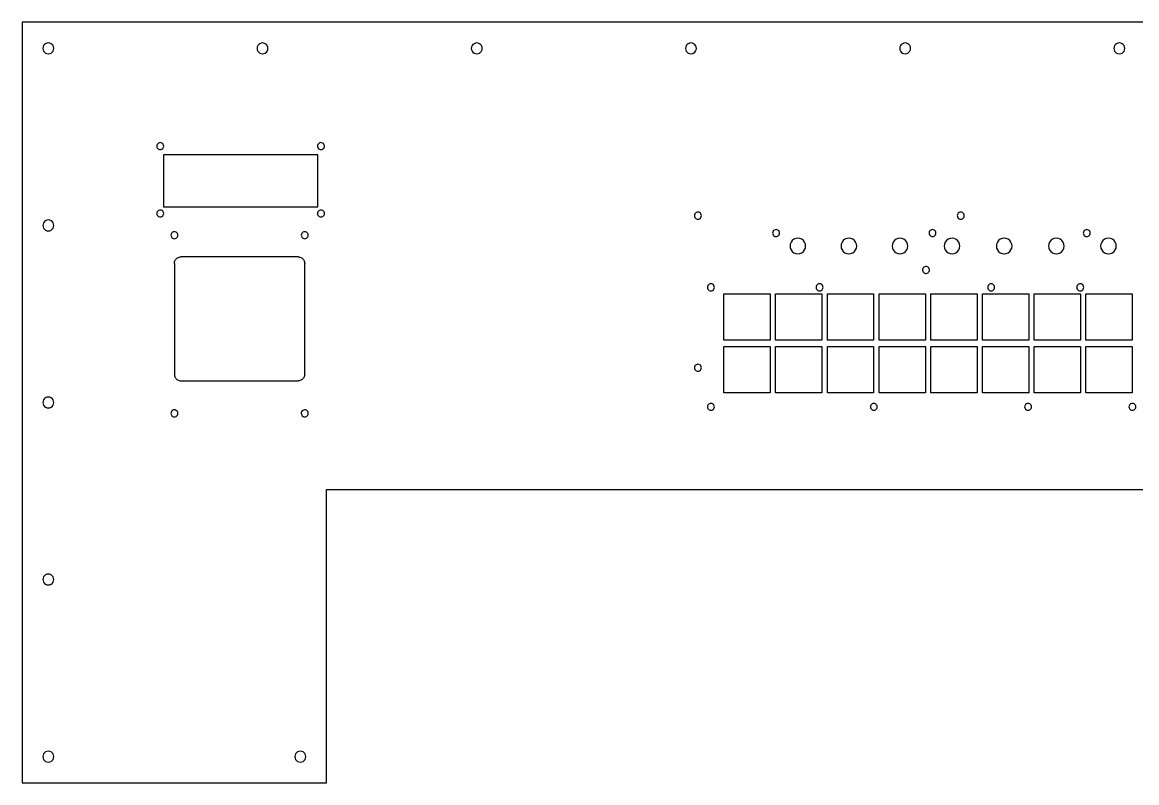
# Model space of a CAD drawing. Extents: x -505 to 505, y -217 to 133.
# Drawn here: x -505 to 8, y -217 to 133 of the extents above; entities that cross this region are included whole.
import ezdxf

# ---------------------------------------------------------------- set-up
doc = ezdxf.new("R2010")
doc.units = 0
doc.layers.get('0').update_dxf_attribs({"linetype": 'CONTINUOUS'})

msp = doc.modelspace()

# ---------------------------------------------------------------- linework, layer by layer
for p, q in [((504.81, 133.33), (-505.19, 133.33)), ((-505.19, 133.33), (-505.19, -216.67)), ((-494.44, 123.49), (-494.96, 123.1)), ((-493.84, 123.74), (-494.44, 123.49)), ((-493.19, 123.83), (-493.84, 123.74)), ((-492.54, 123.74), (-493.19, 123.83)), ((-491.94, 123.49), (-492.54, 123.74)), ((-491.42, 123.1), (-491.94, 123.49)), ((-395.84, 123.49), (-396.36, 123.1)), ((-395.24, 123.74), (-395.84, 123.49)), ((-394.59, 123.83), (-395.24, 123.74)), ((-393.94, 123.74), (-394.59, 123.83)), ((-393.34, 123.49), (-393.94, 123.74)), ((-392.82, 123.1), (-393.34, 123.49)), ((-297.24, 123.49), (-297.76, 123.1)), ((-296.64, 123.74), (-297.24, 123.49)), ((-295.99, 123.83), (-296.64, 123.74)), ((-295.34, 123.74), (-295.99, 123.83)), ((-294.74, 123.49), (-295.34, 123.74)), ((-294.22, 123.1), (-294.74, 123.49)), ((-198.64, 123.49), (-199.16, 123.1)), ((-198.04, 123.74), (-198.64, 123.49)), ((-197.39, 123.83), (-198.04, 123.74)), ((-196.74, 123.74), (-197.39, 123.83)), ((-196.14, 123.49), (-196.74, 123.74)), ((-195.62, 123.1), (-196.14, 123.49)), ((-100.04, 123.49), (-100.56, 123.1)), ((-99.44, 123.74), (-100.04, 123.49)), ((-98.79, 123.83), (-99.44, 123.74)), ((-98.14, 123.74), (-98.79, 123.83)), ((-97.54, 123.49), (-98.14, 123.74)), ((-97.02, 123.1), (-97.54, 123.49)), ((-1.44, 123.49), (-1.96, 123.1)), ((-0.84, 123.74), (-1.44, 123.49)), ((-0.19, 123.83), (-0.84, 123.74)), ((0.46, 123.74), (-0.19, 123.83)), ((1.06, 123.49), (0.46, 123.74)), ((1.58, 123.1), (1.06, 123.49)), ((-495.6, 121.98), (-495.69, 121.33)), ((-495.69, 121.33), (-495.6, 120.68)), ((-495.35, 122.58), (-495.6, 121.98)), ((-495.6, 120.68), (-495.35, 120.08)), ((-494.96, 123.1), (-495.35, 122.58)), ((-495.35, 120.08), (-494.96, 119.56)), ((-494.96, 119.56), (-494.44, 119.16)), ((-494.44, 119.16), (-493.84, 118.91)), ((-493.84, 118.91), (-493.19, 118.83)), ((-493.19, 118.83), (-492.54, 118.91)), ((-492.54, 118.91), (-491.94, 119.16)), ((-491.94, 119.16), (-491.42, 119.56)), ((-491.02, 122.58), (-491.42, 123.1)), ((-491.42, 119.56), (-491.02, 120.08)), ((-490.77, 121.98), (-491.02, 122.58)), ((-491.02, 120.08), (-490.77, 120.68)), ((-490.69, 121.33), (-490.77, 121.98)), ((-490.77, 120.68), (-490.69, 121.33)), ((-397, 121.98), (-397.09, 121.33)), ((-397.09, 121.33), (-397, 120.68)), ((-396.75, 122.58), (-397, 121.98)), ((-397, 120.68), (-396.75, 120.08)), ((-396.36, 123.1), (-396.75, 122.58)), ((-396.75, 120.08), (-396.36, 119.56)), ((-396.36, 119.56), (-395.84, 119.16)), ((-395.84, 119.16), (-395.24, 118.91)), ((-395.24, 118.91), (-394.59, 118.83)), ((-394.59, 118.83), (-393.94, 118.91)), ((-393.94, 118.91), (-393.34, 119.16)), ((-393.34, 119.16), (-392.82, 119.56)), ((-392.42, 122.58), (-392.82, 123.1)), ((-392.82, 119.56), (-392.42, 120.08)), ((-392.17, 121.98), (-392.42, 122.58)), ((-392.42, 120.08), (-392.17, 120.68)), ((-392.09, 121.33), (-392.17, 121.98)), ((-392.17, 120.68), (-392.09, 121.33)), ((-298.4, 121.98), (-298.49, 121.33)), ((-298.49, 121.33), (-298.4, 120.68)), ((-298.15, 122.58), (-298.4, 121.98)), ((-298.4, 120.68), (-298.15, 120.08)), ((-297.76, 123.1), (-298.15, 122.58)), ((-298.15, 120.08), (-297.76, 119.56)), ((-297.76, 119.56), (-297.24, 119.16)), ((-297.24, 119.16), (-296.64, 118.91)), ((-296.64, 118.91), (-295.99, 118.83)), ((-295.99, 118.83), (-295.34, 118.91)), ((-295.34, 118.91), (-294.74, 119.16)), ((-294.74, 119.16), (-294.22, 119.56)), ((-293.82, 122.58), (-294.22, 123.1)), ((-294.22, 119.56), (-293.82, 120.08)), ((-293.57, 121.98), (-293.82, 122.58)), ((-293.82, 120.08), (-293.57, 120.68)), ((-293.49, 121.33), (-293.57, 121.98)), ((-293.57, 120.68), (-293.49, 121.33)), ((-199.8, 121.98), (-199.89, 121.33)), ((-199.89, 121.33), (-199.8, 120.68)), ((-199.55, 122.58), (-199.8, 121.98)), ((-199.8, 120.68), (-199.55, 120.08)), ((-199.16, 123.1), (-199.55, 122.58)), ((-199.55, 120.08), (-199.16, 119.56)), ((-199.16, 119.56), (-198.64, 119.16)), ((-198.64, 119.16), (-198.04, 118.91)), ((-198.04, 118.91), (-197.39, 118.83)), ((-197.39, 118.83), (-196.74, 118.91)), ((-196.74, 118.91), (-196.14, 119.16)), ((-196.14, 119.16), (-195.62, 119.56)), ((-195.22, 122.58), (-195.62, 123.1)), ((-195.62, 119.56), (-195.22, 120.08)), ((-194.97, 121.98), (-195.22, 122.58)), ((-195.22, 120.08), (-194.97, 120.68)), ((-194.89, 121.33), (-194.97, 121.98)), ((-194.97, 120.68), (-194.89, 121.33)), ((-101.2, 121.98), (-101.29, 121.33)), ((-101.29, 121.33), (-101.2, 120.68)), ((-100.95, 122.58), (-101.2, 121.98)), ((-101.2, 120.68), (-100.95, 120.08)), ((-100.56, 123.1), (-100.95, 122.58)), ((-100.95, 120.08), (-100.56, 119.56)), ((-100.56, 119.56), (-100.04, 119.16)), ((-100.04, 119.16), (-99.44, 118.91)), ((-99.44, 118.91), (-98.79, 118.83)), ((-98.79, 118.83), (-98.14, 118.91)), ((-98.14, 118.91), (-97.54, 119.16)), ((-97.54, 119.16), (-97.02, 119.56)), ((-96.62, 122.58), (-97.02, 123.1)), ((-97.02, 119.56), (-96.62, 120.08)), ((-96.37, 121.98), (-96.62, 122.58)), ((-96.62, 120.08), (-96.37, 120.68)), ((-96.29, 121.33), (-96.37, 121.98)), ((-96.37, 120.68), (-96.29, 121.33)), ((-2.6, 121.98), (-2.69, 121.33)), ((-2.69, 121.33), (-2.6, 120.68)), ((-2.35, 122.58), (-2.6, 121.98)), ((-2.6, 120.68), (-2.35, 120.08)), ((-1.96, 123.1), (-2.35, 122.58)), ((-2.35, 120.08), (-1.96, 119.56)), ((-1.96, 119.56), (-1.44, 119.16)), ((-1.44, 119.16), (-0.84, 118.91)), ((-0.84, 118.91), (-0.19, 118.83)), ((-0.19, 118.83), (0.46, 118.91)), ((0.46, 118.91), (1.06, 119.16)), ((1.06, 119.16), (1.58, 119.56)), ((1.98, 122.58), (1.58, 123.1)), ((1.58, 119.56), (1.98, 120.08)), ((2.23, 121.98), (1.98, 122.58)), ((1.98, 120.08), (2.23, 120.68)), ((2.31, 121.33), (2.23, 121.98)), ((2.23, 120.68), (2.31, 121.33)), ((-443.08, 77.13), (-443.23, 76.74)), ((-442.82, 77.46), (-443.08, 77.13)), ((-442.49, 77.72), (-442.82, 77.46)), ((-442.1, 77.88), (-442.49, 77.72)), ((-441.69, 77.93), (-442.1, 77.88)), ((-441.28, 77.88), (-441.69, 77.93)), ((-440.89, 77.72), (-441.28, 77.88)), ((-440.56, 77.46), (-440.89, 77.72)), ((-440.3, 77.13), (-440.56, 77.46)), ((-440.14, 76.74), (-440.3, 77.13)), ((-369.1, 77.08), (-369.25, 76.69)), ((-368.86, 77.42), (-369.1, 77.08)), ((-368.54, 77.68), (-368.86, 77.42)), ((-368.16, 77.86), (-368.54, 77.68)), ((-367.75, 77.93), (-368.16, 77.86)), ((-367.33, 77.89), (-367.75, 77.93)), ((-366.94, 77.74), (-367.33, 77.89)), ((-366.6, 77.5), (-366.94, 77.74)), ((-366.33, 77.18), (-366.6, 77.5)), ((-366.16, 76.8), (-366.33, 77.18)), ((-443.23, 76.74), (-443.29, 76.33)), ((-443.29, 76.33), (-443.23, 75.92)), ((-443.23, 75.92), (-443.08, 75.53)), ((-443.08, 75.53), (-442.82, 75.2)), ((-442.82, 75.2), (-442.49, 74.94)), ((-442.49, 74.94), (-442.1, 74.78)), ((-442.1, 74.78), (-441.69, 74.73)), ((-441.69, 74.73), (-441.28, 74.78)), ((-441.28, 74.78), (-440.89, 74.94)), ((-440.89, 74.94), (-440.56, 75.2)), ((-440.56, 75.2), (-440.3, 75.53)), ((-440.3, 75.53), (-440.14, 75.92)), ((-369.19, 72.33), (-440.19, 72.33)), ((-440.19, 72.33), (-440.19, 48.33)), ((-440.09, 76.33), (-440.14, 76.74)), ((-440.14, 75.92), (-440.09, 76.33)), ((-369.25, 76.69), (-369.29, 76.27)), ((-369.29, 76.27), (-369.22, 75.86)), ((-369.22, 75.86), (-369.04, 75.48)), ((-369.19, 48.33), (-369.19, 72.33)), ((-369.04, 75.48), (-368.78, 75.16)), ((-368.78, 75.16), (-368.44, 74.92)), ((-368.44, 74.92), (-368.05, 74.77)), ((-368.05, 74.77), (-367.63, 74.73)), ((-367.63, 74.73), (-367.22, 74.8)), ((-367.22, 74.8), (-366.84, 74.97)), ((-366.84, 74.97), (-366.52, 75.24)), ((-366.52, 75.24), (-366.28, 75.58)), ((-366.28, 75.58), (-366.13, 75.97)), ((-366.09, 76.39), (-366.16, 76.8)), ((-366.13, 75.97), (-366.09, 76.39)), ((-442.82, 46.46), (-443.08, 46.13)), ((-442.49, 46.72), (-442.82, 46.46)), ((-442.1, 46.88), (-442.49, 46.72)), ((-441.69, 46.93), (-442.1, 46.88)), ((-441.28, 46.88), (-441.69, 46.93)), ((-440.89, 46.72), (-441.28, 46.88)), ((-440.56, 46.46), (-440.89, 46.72)), ((-440.3, 46.13), (-440.56, 46.46)), ((-440.19, 48.33), (-369.19, 48.33)), ((-368.82, 46.46), (-369.08, 46.13)), ((-368.49, 46.72), (-368.82, 46.46)), ((-368.1, 46.88), (-368.49, 46.72)), ((-367.69, 46.93), (-368.1, 46.88)), ((-367.28, 46.88), (-367.69, 46.93)), ((-366.89, 46.72), (-367.28, 46.88)), ((-366.56, 46.46), (-366.89, 46.72)), ((-366.3, 46.13), (-366.56, 46.46)), ((-495.35, 41.08), (-495.6, 40.48)), ((-494.96, 41.6), (-495.35, 41.08)), ((-494.44, 41.99), (-494.96, 41.6)), ((-493.84, 42.24), (-494.44, 41.99)), ((-493.19, 42.33), (-493.84, 42.24)), ((-492.54, 42.24), (-493.19, 42.33)), ((-491.94, 41.99), (-492.54, 42.24)), ((-491.42, 41.6), (-491.94, 41.99)), ((-491.02, 41.08), (-491.42, 41.6)), ((-490.77, 40.48), (-491.02, 41.08)), ((-443.23, 45.74), (-443.29, 45.33)), ((-443.29, 45.33), (-443.23, 44.92)), ((-443.08, 46.13), (-443.23, 45.74)), ((-443.23, 44.92), (-443.08, 44.53)), ((-443.08, 44.53), (-442.82, 44.2)), ((-442.82, 44.2), (-442.49, 43.94)), ((-442.49, 43.94), (-442.1, 43.78)), ((-442.1, 43.78), (-441.69, 43.73)), ((-441.69, 43.73), (-441.28, 43.78)), ((-441.28, 43.78), (-440.89, 43.94)), ((-440.89, 43.94), (-440.56, 44.2)), ((-440.56, 44.2), (-440.3, 44.53)), ((-440.14, 45.74), (-440.3, 46.13)), ((-440.3, 44.53), (-440.14, 44.92)), ((-440.09, 45.33), (-440.14, 45.74)), ((-440.14, 44.92), (-440.09, 45.33)), ((-369.23, 45.74), (-369.29, 45.33)), ((-369.29, 45.33), (-369.23, 44.92)), ((-369.08, 46.13), (-369.23, 45.74)), ((-369.23, 44.92), (-369.08, 44.53)), ((-369.08, 44.53), (-368.82, 44.2)), ((-368.82, 44.2), (-368.49, 43.94)), ((-368.49, 43.94), (-368.1, 43.78)), ((-368.1, 43.78), (-367.69, 43.73)), ((-367.69, 43.73), (-367.28, 43.78)), ((-367.28, 43.78), (-366.89, 43.94)), ((-366.89, 43.94), (-366.56, 44.2)), ((-366.56, 44.2), (-366.3, 44.53)), ((-366.14, 45.74), (-366.3, 46.13)), ((-366.3, 44.53), (-366.14, 44.92)), ((-366.09, 45.33), (-366.14, 45.74)), ((-366.14, 44.92), (-366.09, 45.33)), ((-195.73, 44.74), (-195.79, 44.33)), ((-195.79, 44.33), (-195.73, 43.92)), ((-195.58, 45.13), (-195.73, 44.74)), ((-195.73, 43.92), (-195.58, 43.53)), ((-195.32, 45.46), (-195.58, 45.13)), ((-195.58, 43.53), (-195.32, 43.2)), ((-194.99, 45.72), (-195.32, 45.46)), ((-195.32, 43.2), (-194.99, 42.94)), ((-194.6, 45.88), (-194.99, 45.72)), ((-194.99, 42.94), (-194.6, 42.78)), ((-194.19, 45.93), (-194.6, 45.88)), ((-194.6, 42.78), (-194.19, 42.73)), ((-193.78, 45.88), (-194.19, 45.93)), ((-194.19, 42.73), (-193.78, 42.78)), ((-193.39, 45.72), (-193.78, 45.88)), ((-193.78, 42.78), (-193.39, 42.94)), ((-193.06, 45.46), (-193.39, 45.72)), ((-193.39, 42.94), (-193.06, 43.2)), ((-192.8, 45.13), (-193.06, 45.46)), ((-193.06, 43.2), (-192.8, 43.53)), ((-192.64, 44.74), (-192.8, 45.13)), ((-192.8, 43.53), (-192.64, 43.92)), ((-192.59, 44.33), (-192.64, 44.74)), ((-192.64, 43.92), (-192.59, 44.33)), ((-74.73, 44.74), (-74.79, 44.33)), ((-74.79, 44.33), (-74.73, 43.92)), ((-74.58, 45.13), (-74.73, 44.74)), ((-74.73, 43.92), (-74.58, 43.53)), ((-74.32, 45.46), (-74.58, 45.13)), ((-74.58, 43.53), (-74.32, 43.2)), ((-73.99, 45.72), (-74.32, 45.46)), ((-74.32, 43.2), (-73.99, 42.94)), ((-73.6, 45.88), (-73.99, 45.72)), ((-73.99, 42.94), (-73.6, 42.78)), ((-73.19, 45.93), (-73.6, 45.88)), ((-73.6, 42.78), (-73.19, 42.73)), ((-72.78, 45.88), (-73.19, 45.93)), ((-73.19, 42.73), (-72.78, 42.78)), ((-72.39, 45.72), (-72.78, 45.88)), ((-72.78, 42.78), (-72.39, 42.94)), ((-72.06, 45.46), (-72.39, 45.72)), ((-72.39, 42.94), (-72.06, 43.2)), ((-71.8, 45.13), (-72.06, 45.46)), ((-72.06, 43.2), (-71.8, 43.53)), ((-71.64, 44.74), (-71.8, 45.13)), ((-71.8, 43.53), (-71.64, 43.92)), ((-71.59, 44.33), (-71.64, 44.74)), ((-71.64, 43.92), (-71.59, 44.33)), ((-495.6, 40.48), (-495.69, 39.83)), ((-495.69, 39.83), (-495.6, 39.18)), ((-495.6, 39.18), (-495.35, 38.58)), ((-495.35, 38.58), (-494.96, 38.06)), ((-494.96, 38.06), (-494.44, 37.66)), ((-494.44, 37.66), (-493.84, 37.41)), ((-493.84, 37.41), (-493.19, 37.33)), ((-493.19, 37.33), (-492.54, 37.41)), ((-492.54, 37.41), (-491.94, 37.66)), ((-491.94, 37.66), (-491.42, 38.06)), ((-491.42, 38.06), (-491.02, 38.58)), ((-491.02, 38.58), (-490.77, 39.18)), ((-490.69, 39.83), (-490.77, 40.48)), ((-490.77, 39.18), (-490.69, 39.83)), ((-436.58, 36.13), (-436.73, 35.74)), ((-436.32, 36.46), (-436.58, 36.13)), ((-435.99, 36.72), (-436.32, 36.46)), ((-435.6, 36.88), (-435.99, 36.72)), ((-435.19, 36.93), (-435.6, 36.88)), ((-434.78, 36.88), (-435.19, 36.93)), ((-434.39, 36.72), (-434.78, 36.88)), ((-434.06, 36.46), (-434.39, 36.72)), ((-433.8, 36.13), (-434.06, 36.46)), ((-433.64, 35.74), (-433.8, 36.13)), ((-376.58, 36.13), (-376.73, 35.74)), ((-376.32, 36.46), (-376.58, 36.13)), ((-375.99, 36.72), (-376.32, 36.46)), ((-375.6, 36.88), (-375.99, 36.72)), ((-375.19, 36.93), (-375.6, 36.88)), ((-374.78, 36.88), (-375.19, 36.93)), ((-374.39, 36.72), (-374.78, 36.88)), ((-374.06, 36.46), (-374.39, 36.72)), ((-373.8, 36.13), (-374.06, 36.46)), ((-373.64, 35.74), (-373.8, 36.13)), ((-159.73, 36.74), (-159.79, 36.33)), ((-159.79, 36.33), (-159.73, 35.92)), ((-159.58, 37.13), (-159.73, 36.74)), ((-159.73, 35.92), (-159.58, 35.53)), ((-159.32, 37.46), (-159.58, 37.13)), ((-158.99, 37.72), (-159.32, 37.46)), ((-158.6, 37.88), (-158.99, 37.72)), ((-158.19, 37.93), (-158.6, 37.88)), ((-157.78, 37.88), (-158.19, 37.93)), ((-157.39, 37.72), (-157.78, 37.88)), ((-157.06, 37.46), (-157.39, 37.72)), ((-156.8, 37.13), (-157.06, 37.46)), ((-156.64, 36.74), (-156.8, 37.13)), ((-156.8, 35.53), (-156.64, 35.92)), ((-156.59, 36.33), (-156.64, 36.74)), ((-156.64, 35.92), (-156.59, 36.33)), ((-87.73, 36.74), (-87.79, 36.33)), ((-87.79, 36.33), (-87.73, 35.92)), ((-87.58, 37.13), (-87.73, 36.74)), ((-87.73, 35.92), (-87.58, 35.53)), ((-87.32, 37.46), (-87.58, 37.13)), ((-86.99, 37.72), (-87.32, 37.46)), ((-86.6, 37.88), (-86.99, 37.72)), ((-86.19, 37.93), (-86.6, 37.88)), ((-85.78, 37.88), (-86.19, 37.93)), ((-85.39, 37.72), (-85.78, 37.88)), ((-85.06, 37.46), (-85.39, 37.72)), ((-84.8, 37.13), (-85.06, 37.46)), ((-84.64, 36.74), (-84.8, 37.13)), ((-84.8, 35.53), (-84.64, 35.92)), ((-84.59, 36.33), (-84.64, 36.74)), ((-84.64, 35.92), (-84.59, 36.33)), ((-16.73, 36.74), (-16.79, 36.33)), ((-16.79, 36.33), (-16.73, 35.92)), ((-16.58, 37.13), (-16.73, 36.74)), ((-16.73, 35.92), (-16.58, 35.53)), ((-16.32, 37.46), (-16.58, 37.13)), ((-15.99, 37.72), (-16.32, 37.46)), ((-15.6, 37.88), (-15.99, 37.72)), ((-15.19, 37.93), (-15.6, 37.88)), ((-14.78, 37.88), (-15.19, 37.93)), ((-14.39, 37.72), (-14.78, 37.88)), ((-14.06, 37.46), (-14.39, 37.72)), ((-13.8, 37.13), (-14.06, 37.46)), ((-13.64, 36.74), (-13.8, 37.13)), ((-13.8, 35.53), (-13.64, 35.92)), ((-13.59, 36.33), (-13.64, 36.74)), ((-13.64, 35.92), (-13.59, 36.33)), ((-436.73, 35.74), (-436.79, 35.33)), ((-436.79, 35.33), (-436.73, 34.92)), ((-436.73, 34.92), (-436.58, 34.53)), ((-436.58, 34.53), (-436.32, 34.2)), ((-436.32, 34.2), (-435.99, 33.94)), ((-435.99, 33.94), (-435.6, 33.78)), ((-435.6, 33.78), (-435.19, 33.73)), ((-435.19, 33.73), (-434.78, 33.78)), ((-434.78, 33.78), (-434.39, 33.94)), ((-434.39, 33.94), (-434.06, 34.2)), ((-434.06, 34.2), (-433.8, 34.53)), ((-433.8, 34.53), (-433.64, 34.92)), ((-433.59, 35.33), (-433.64, 35.74)), ((-433.64, 34.92), (-433.59, 35.33)), ((-376.73, 35.74), (-376.79, 35.33)), ((-376.79, 35.33), (-376.73, 34.92)), ((-376.73, 34.92), (-376.58, 34.53)), ((-376.58, 34.53), (-376.32, 34.2)), ((-376.32, 34.2), (-375.99, 33.94)), ((-375.99, 33.94), (-375.6, 33.78)), ((-375.6, 33.78), (-375.19, 33.73)), ((-375.19, 33.73), (-374.78, 33.78)), ((-374.78, 33.78), (-374.39, 33.94)), ((-374.39, 33.94), (-374.06, 34.2)), ((-374.06, 34.2), (-373.8, 34.53)), ((-373.8, 34.53), (-373.64, 34.92)), ((-373.59, 35.33), (-373.64, 35.74)), ((-373.64, 34.92), (-373.59, 35.33)), ((-159.58, 35.53), (-159.32, 35.2)), ((-159.32, 35.2), (-158.99, 34.94)), ((-158.99, 34.94), (-158.6, 34.78)), ((-158.6, 34.78), (-158.19, 34.73)), ((-158.19, 34.73), (-157.78, 34.78)), ((-157.78, 34.78), (-157.39, 34.94)), ((-157.39, 34.94), (-157.06, 35.2)), ((-157.06, 35.2), (-156.8, 35.53)), ((-151.67, 31.26), (-151.79, 30.33)), ((-151.31, 32.13), (-151.67, 31.26)), ((-150.74, 32.88), (-151.31, 32.13)), ((-149.99, 33.45), (-150.74, 32.88)), ((-149.12, 33.81), (-149.99, 33.45)), ((-148.19, 33.93), (-149.12, 33.81)), ((-147.26, 33.81), (-148.19, 33.93)), ((-146.39, 33.45), (-147.26, 33.81)), ((-145.64, 32.88), (-146.39, 33.45)), ((-145.07, 32.13), (-145.64, 32.88)), ((-144.71, 31.26), (-145.07, 32.13)), ((-144.59, 30.33), (-144.71, 31.26)), ((-128.17, 31.26), (-128.29, 30.33)), ((-127.81, 32.13), (-128.17, 31.26)), ((-127.24, 32.88), (-127.81, 32.13)), ((-126.49, 33.45), (-127.24, 32.88)), ((-125.62, 33.81), (-126.49, 33.45)), ((-124.69, 33.93), (-125.62, 33.81)), ((-123.76, 33.81), (-124.69, 33.93)), ((-122.89, 33.45), (-123.76, 33.81)), ((-122.14, 32.88), (-122.89, 33.45)), ((-121.57, 32.13), (-122.14, 32.88)), ((-121.21, 31.26), (-121.57, 32.13)), ((-121.09, 30.33), (-121.21, 31.26)), ((-104.67, 31.26), (-104.79, 30.33)), ((-104.31, 32.13), (-104.67, 31.26)), ((-103.74, 32.88), (-104.31, 32.13)), ((-102.99, 33.45), (-103.74, 32.88)), ((-102.12, 33.81), (-102.99, 33.45)), ((-101.19, 33.93), (-102.12, 33.81)), ((-100.26, 33.81), (-101.19, 33.93)), ((-99.39, 33.45), (-100.26, 33.81)), ((-98.64, 32.88), (-99.39, 33.45)), ((-98.07, 32.13), (-98.64, 32.88)), ((-97.71, 31.26), (-98.07, 32.13)), ((-97.59, 30.33), (-97.71, 31.26)), ((-87.58, 35.53), (-87.32, 35.2)), ((-87.32, 35.2), (-86.99, 34.94)), ((-86.99, 34.94), (-86.6, 34.78)), ((-86.6, 34.78), (-86.19, 34.73)), ((-86.19, 34.73), (-85.78, 34.78)), ((-85.78, 34.78), (-85.39, 34.94)), ((-85.39, 34.94), (-85.06, 35.2)), ((-85.06, 35.2), (-84.8, 35.53)), ((-80.67, 31.26), (-80.79, 30.33)), ((-80.31, 32.13), (-80.67, 31.26)), ((-79.74, 32.88), (-80.31, 32.13)), ((-78.99, 33.45), (-79.74, 32.88)), ((-78.12, 33.81), (-78.99, 33.45)), ((-77.19, 33.93), (-78.12, 33.81)), ((-76.26, 33.81), (-77.19, 33.93)), ((-75.39, 33.45), (-76.26, 33.81)), ((-74.64, 32.88), (-75.39, 33.45)), ((-74.07, 32.13), (-74.64, 32.88)), ((-73.71, 31.26), (-74.07, 32.13)), ((-73.59, 30.33), (-73.71, 31.26)), ((-56.67, 31.26), (-56.79, 30.33)), ((-56.31, 32.13), (-56.67, 31.26)), ((-55.74, 32.88), (-56.31, 32.13)), ((-54.99, 33.45), (-55.74, 32.88)), ((-54.12, 33.81), (-54.99, 33.45)), ((-53.19, 33.93), (-54.12, 33.81)), ((-52.26, 33.81), (-53.19, 33.93)), ((-51.39, 33.45), (-52.26, 33.81)), ((-50.64, 32.88), (-51.39, 33.45)), ((-50.07, 32.13), (-50.64, 32.88)), ((-49.71, 31.26), (-50.07, 32.13)), ((-49.59, 30.33), (-49.71, 31.26)), ((-32.67, 31.26), (-32.79, 30.33)), ((-32.31, 32.13), (-32.67, 31.26)), ((-31.74, 32.88), (-32.31, 32.13)), ((-30.99, 33.45), (-31.74, 32.88)), ((-30.12, 33.81), (-30.99, 33.45)), ((-29.19, 33.93), (-30.12, 33.81)), ((-28.26, 33.81), (-29.19, 33.93)), ((-27.39, 33.45), (-28.26, 33.81)), ((-26.64, 32.88), (-27.39, 33.45)), ((-26.07, 32.13), (-26.64, 32.88)), ((-25.71, 31.26), (-26.07, 32.13)), ((-25.59, 30.33), (-25.71, 31.26)), ((-16.58, 35.53), (-16.32, 35.2)), ((-16.32, 35.2), (-15.99, 34.94)), ((-15.99, 34.94), (-15.6, 34.78)), ((-15.6, 34.78), (-15.19, 34.73)), ((-15.19, 34.73), (-14.78, 34.78)), ((-14.78, 34.78), (-14.39, 34.94)), ((-14.39, 34.94), (-14.06, 35.2)), ((-14.06, 35.2), (-13.8, 35.53)), ((-8.67, 31.26), (-8.79, 30.33)), ((-8.31, 32.13), (-8.67, 31.26)), ((-7.74, 32.88), (-8.31, 32.13)), ((-6.99, 33.45), (-7.74, 32.88)), ((-6.12, 33.81), (-6.99, 33.45)), ((-5.19, 33.93), (-6.12, 33.81)), ((-4.26, 33.81), (-5.19, 33.93)), ((-3.39, 33.45), (-4.26, 33.81)), ((-2.64, 32.88), (-3.39, 33.45)), ((-2.07, 32.13), (-2.64, 32.88)), ((-1.71, 31.26), (-2.07, 32.13)), ((-1.59, 30.33), (-1.71, 31.26)), ((-151.79, 30.33), (-151.67, 29.4)), ((-151.67, 29.4), (-151.31, 28.53)), ((-151.31, 28.53), (-150.74, 27.78)), ((-150.74, 27.78), (-149.99, 27.21)), ((-149.99, 27.21), (-149.12, 26.85)), ((-149.12, 26.85), (-148.19, 26.73)), ((-148.19, 26.73), (-147.26, 26.85)), ((-147.26, 26.85), (-146.39, 27.21)), ((-146.39, 27.21), (-145.64, 27.78)), ((-145.64, 27.78), (-145.07, 28.53)), ((-145.07, 28.53), (-144.71, 29.4)), ((-144.71, 29.4), (-144.59, 30.33)), ((-128.29, 30.33), (-128.17, 29.4)), ((-128.17, 29.4), (-127.81, 28.53)), ((-127.81, 28.53), (-127.24, 27.78)), ((-127.24, 27.78), (-126.49, 27.21)), ((-126.49, 27.21), (-125.62, 26.85)), ((-125.62, 26.85), (-124.69, 26.73)), ((-124.69, 26.73), (-123.76, 26.85)), ((-123.76, 26.85), (-122.89, 27.21)), ((-122.89, 27.21), (-122.14, 27.78)), ((-122.14, 27.78), (-121.57, 28.53)), ((-121.57, 28.53), (-121.21, 29.4)), ((-121.21, 29.4), (-121.09, 30.33)), ((-104.79, 30.33), (-104.67, 29.4)), ((-104.67, 29.4), (-104.31, 28.53)), ((-104.31, 28.53), (-103.74, 27.78)), ((-103.74, 27.78), (-102.99, 27.21)), ((-102.99, 27.21), (-102.12, 26.85)), ((-102.12, 26.85), (-101.19, 26.73)), ((-101.19, 26.73), (-100.26, 26.85)), ((-100.26, 26.85), (-99.39, 27.21)), ((-99.39, 27.21), (-98.64, 27.78)), ((-98.64, 27.78), (-98.07, 28.53)), ((-98.07, 28.53), (-97.71, 29.4)), ((-97.71, 29.4), (-97.59, 30.33)), ((-80.79, 30.33), (-80.67, 29.4)), ((-80.67, 29.4), (-80.31, 28.53)), ((-80.31, 28.53), (-79.74, 27.78)), ((-79.74, 27.78), (-78.99, 27.21)), ((-78.99, 27.21), (-78.12, 26.85)), ((-78.12, 26.85), (-77.19, 26.73)), ((-77.19, 26.73), (-76.26, 26.85)), ((-76.26, 26.85), (-75.39, 27.21)), ((-75.39, 27.21), (-74.64, 27.78)), ((-74.64, 27.78), (-74.07, 28.53)), ((-74.07, 28.53), (-73.71, 29.4)), ((-73.71, 29.4), (-73.59, 30.33)), ((-56.79, 30.33), (-56.67, 29.4)), ((-56.67, 29.4), (-56.31, 28.53)), ((-56.31, 28.53), (-55.74, 27.78)), ((-55.74, 27.78), (-54.99, 27.21)), ((-54.99, 27.21), (-54.12, 26.85)), ((-54.12, 26.85), (-53.19, 26.73)), ((-53.19, 26.73), (-52.26, 26.85)), ((-52.26, 26.85), (-51.39, 27.21)), ((-51.39, 27.21), (-50.64, 27.78)), ((-50.64, 27.78), (-50.07, 28.53)), ((-50.07, 28.53), (-49.71, 29.4)), ((-49.71, 29.4), (-49.59, 30.33)), ((-32.79, 30.33), (-32.67, 29.4)), ((-32.67, 29.4), (-32.31, 28.53)), ((-32.31, 28.53), (-31.74, 27.78)), ((-31.74, 27.78), (-30.99, 27.21)), ((-30.99, 27.21), (-30.12, 26.85)), ((-30.12, 26.85), (-29.19, 26.73)), ((-29.19, 26.73), (-28.26, 26.85)), ((-28.26, 26.85), (-27.39, 27.21)), ((-27.39, 27.21), (-26.64, 27.78)), ((-26.64, 27.78), (-26.07, 28.53)), ((-26.07, 28.53), (-25.71, 29.4)), ((-25.71, 29.4), (-25.59, 30.33)), ((-8.79, 30.33), (-8.67, 29.4)), ((-8.67, 29.4), (-8.31, 28.53)), ((-8.31, 28.53), (-7.74, 27.78)), ((-7.74, 27.78), (-6.99, 27.21)), ((-6.99, 27.21), (-6.12, 26.85)), ((-6.12, 26.85), (-5.19, 26.73)), ((-5.19, 26.73), (-4.26, 26.85)), ((-4.26, 26.85), (-3.39, 27.21)), ((-3.39, 27.21), (-2.64, 27.78)), ((-2.64, 27.78), (-2.07, 28.53)), ((-2.07, 28.53), (-1.71, 29.4)), ((-1.71, 29.4), (-1.59, 30.33)), ((-435.19, 22.33), (-435.16, 22.72)), ((-435.19, 22.33), (-435.19, -28.67)), ((-435.16, 22.72), (-435.09, 23.11)), ((-435.09, 23.11), (-434.96, 23.48)), ((-434.96, 23.48), (-434.79, 23.83)), ((-434.79, 23.83), (-434.57, 24.16)), ((-434.57, 24.16), (-434.31, 24.45)), ((-434.31, 24.45), (-434.02, 24.71)), ((-434.02, 24.71), (-433.69, 24.93)), ((-433.69, 24.93), (-433.34, 25.1)), ((-433.34, 25.1), (-432.97, 25.23)), ((-432.97, 25.23), (-432.58, 25.3)), ((-432.58, 25.3), (-432.19, 25.33)), ((-378.19, 25.33), (-432.19, 25.33)), ((-378.19, 25.33), (-377.8, 25.3)), ((-377.8, 25.3), (-377.41, 25.23)), ((-377.41, 25.23), (-377.04, 25.1)), ((-377.04, 25.1), (-376.69, 24.93)), ((-376.69, 24.93), (-376.36, 24.71)), ((-376.36, 24.71), (-376.07, 24.45)), ((-376.07, 24.45), (-375.81, 24.16)), ((-375.81, 24.16), (-375.59, 23.83)), ((-375.59, 23.83), (-375.42, 23.48)), ((-375.42, 23.48), (-375.29, 23.11)), ((-375.29, 23.11), (-375.22, 22.72)), ((-375.22, 22.72), (-375.19, 22.33)), ((-375.19, -28.67), (-375.19, 22.33)), ((-90.12, 20.63), (-90.42, 20.35)), ((-89.75, 20.83), (-90.12, 20.63)), ((-89.34, 20.92), (-89.75, 20.83)), ((-88.92, 20.91), (-89.34, 20.92)), ((-88.52, 20.78), (-88.92, 20.91)), ((-88.17, 20.56), (-88.52, 20.78)), ((-87.89, 20.26), (-88.17, 20.56)), ((-90.77, 19.6), (-90.78, 19.18)), ((-90.78, 19.18), (-90.69, 18.77)), ((-90.64, 20), (-90.77, 19.6)), ((-90.69, 18.77), (-90.49, 18.4)), ((-90.42, 20.35), (-90.64, 20)), ((-90.49, 18.4), (-90.21, 18.1)), ((-90.21, 18.1), (-89.85, 17.87)), ((-89.85, 17.87), (-89.46, 17.75)), ((-89.46, 17.75), (-89.04, 17.74)), ((-89.04, 17.74), (-88.63, 17.83)), ((-88.63, 17.83), (-88.26, 18.03)), ((-88.26, 18.03), (-87.96, 18.31)), ((-87.96, 18.31), (-87.73, 18.66)), ((-87.69, 19.89), (-87.89, 20.26)), ((-87.73, 18.66), (-87.61, 19.06)), ((-87.6, 19.48), (-87.69, 19.89)), ((-87.61, 19.06), (-87.6, 19.48)), ((-189.73, 11.74), (-189.79, 11.33)), ((-189.79, 11.33), (-189.73, 10.92)), ((-189.58, 12.13), (-189.73, 11.74)), ((-189.73, 10.92), (-189.58, 10.53)), ((-189.32, 12.46), (-189.58, 12.13)), ((-189.58, 10.53), (-189.32, 10.2)), ((-188.99, 12.72), (-189.32, 12.46)), ((-188.6, 12.88), (-188.99, 12.72)), ((-188.19, 12.93), (-188.6, 12.88)), ((-187.78, 12.88), (-188.19, 12.93)), ((-187.39, 12.72), (-187.78, 12.88)), ((-187.06, 12.46), (-187.39, 12.72)), ((-186.8, 12.13), (-187.06, 12.46)), ((-187.06, 10.2), (-186.8, 10.53)), ((-186.64, 11.74), (-186.8, 12.13)), ((-186.8, 10.53), (-186.64, 10.92)), ((-186.59, 11.33), (-186.64, 11.74)), ((-186.64, 10.92), (-186.59, 11.33)), ((-139.73, 11.74), (-139.79, 11.33)), ((-139.79, 11.33), (-139.73, 10.92)), ((-139.58, 12.13), (-139.73, 11.74)), ((-139.73, 10.92), (-139.58, 10.53)), ((-139.32, 12.46), (-139.58, 12.13)), ((-139.58, 10.53), (-139.32, 10.2)), ((-138.99, 12.72), (-139.32, 12.46)), ((-138.6, 12.88), (-138.99, 12.72)), ((-138.19, 12.93), (-138.6, 12.88)), ((-137.78, 12.88), (-138.19, 12.93)), ((-137.39, 12.72), (-137.78, 12.88)), ((-137.06, 12.46), (-137.39, 12.72)), ((-136.8, 12.13), (-137.06, 12.46)), ((-137.06, 10.2), (-136.8, 10.53)), ((-136.64, 11.74), (-136.8, 12.13)), ((-136.8, 10.53), (-136.64, 10.92)), ((-136.59, 11.33), (-136.64, 11.74)), ((-136.64, 10.92), (-136.59, 11.33)), ((-60.73, 11.74), (-60.79, 11.33)), ((-60.79, 11.33), (-60.73, 10.92)), ((-60.58, 12.13), (-60.73, 11.74)), ((-60.73, 10.92), (-60.58, 10.53)), ((-60.32, 12.46), (-60.58, 12.13)), ((-60.58, 10.53), (-60.32, 10.2)), ((-59.99, 12.72), (-60.32, 12.46)), ((-59.6, 12.88), (-59.99, 12.72)), ((-59.19, 12.93), (-59.6, 12.88)), ((-58.78, 12.88), (-59.19, 12.93)), ((-58.39, 12.72), (-58.78, 12.88)), ((-58.06, 12.46), (-58.39, 12.72)), ((-57.8, 12.13), (-58.06, 12.46)), ((-58.06, 10.2), (-57.8, 10.53)), ((-57.64, 11.74), (-57.8, 12.13)), ((-57.8, 10.53), (-57.64, 10.92)), ((-57.59, 11.33), (-57.64, 11.74)), ((-57.64, 10.92), (-57.59, 11.33)), ((-19.73, 11.74), (-19.79, 11.33)), ((-19.79, 11.33), (-19.73, 10.92)), ((-19.58, 12.13), (-19.73, 11.74)), ((-19.73, 10.92), (-19.58, 10.53)), ((-19.32, 12.46), (-19.58, 12.13)), ((-19.58, 10.53), (-19.32, 10.2)), ((-18.99, 12.72), (-19.32, 12.46)), ((-18.6, 12.88), (-18.99, 12.72)), ((-18.19, 12.93), (-18.6, 12.88)), ((-17.78, 12.88), (-18.19, 12.93)), ((-17.39, 12.72), (-17.78, 12.88)), ((-17.06, 12.46), (-17.39, 12.72)), ((-16.8, 12.13), (-17.06, 12.46)), ((-17.06, 10.2), (-16.8, 10.53)), ((-16.64, 11.74), (-16.8, 12.13)), ((-16.8, 10.53), (-16.64, 10.92)), ((-16.59, 11.33), (-16.64, 11.74)), ((-16.64, 10.92), (-16.59, 11.33)), ((-189.32, 10.2), (-188.99, 9.94)), ((-188.99, 9.94), (-188.6, 9.78)), ((-188.6, 9.78), (-188.19, 9.73)), ((-188.19, 9.73), (-187.78, 9.78)), ((-187.78, 9.78), (-187.39, 9.94)), ((-187.39, 9.94), (-187.06, 10.2)), ((-182.19, -12.97), (-182.19, 8.33)), ((-182.19, 8.33), (-160.89, 8.33)), ((-160.89, 8.33), (-160.89, -12.97)), ((-158.39, 8.33), (-137.09, 8.33)), ((-158.39, -12.97), (-158.39, 8.33)), ((-139.32, 10.2), (-138.99, 9.94)), ((-138.99, 9.94), (-138.6, 9.78)), ((-138.6, 9.78), (-138.19, 9.73)), ((-138.19, 9.73), (-137.78, 9.78)), ((-137.78, 9.78), (-137.39, 9.94)), ((-137.39, 9.94), (-137.06, 10.2)), ((-137.09, 8.33), (-137.09, -12.97)), ((-134.59, 8.33), (-113.29, 8.33)), ((-134.59, -12.97), (-134.59, 8.33)), ((-113.29, 8.33), (-113.29, -12.97)), ((-110.79, 8.33), (-89.49, 8.33)), ((-110.79, -12.97), (-110.79, 8.33)), ((-89.49, 8.33), (-89.49, -12.97)), ((-86.99, 8.33), (-65.69, 8.33)), ((-86.99, -12.97), (-86.99, 8.33)), ((-65.69, 8.33), (-65.69, -12.97)), ((-63.19, 8.33), (-41.89, 8.33)), ((-63.19, -12.97), (-63.19, 8.33)), ((-60.32, 10.2), (-59.99, 9.94)), ((-59.99, 9.94), (-59.6, 9.78)), ((-59.6, 9.78), (-59.19, 9.73)), ((-59.19, 9.73), (-58.78, 9.78)), ((-58.78, 9.78), (-58.39, 9.94)), ((-58.39, 9.94), (-58.06, 10.2)), ((-41.89, 8.33), (-41.89, -12.97)), ((-39.39, 8.33), (-18.09, 8.33)), ((-39.39, -12.97), (-39.39, 8.33)), ((-19.32, 10.2), (-18.99, 9.94)), ((-18.99, 9.94), (-18.6, 9.78)), ((-18.6, 9.78), (-18.19, 9.73)), ((-18.19, 9.73), (-17.78, 9.78)), ((-18.09, 8.33), (-18.09, -12.97)), ((-17.78, 9.78), (-17.39, 9.94)), ((-17.39, 9.94), (-17.06, 10.2)), ((-15.59, 8.33), (5.71, 8.33)), ((-15.59, -12.97), (-15.59, 8.33)), ((5.71, 8.33), (5.71, -12.97)), ((-160.89, -12.97), (-182.19, -12.97)), ((-137.09, -12.97), (-158.39, -12.97)), ((-113.29, -12.97), (-134.59, -12.97)), ((-89.49, -12.97), (-110.79, -12.97)), ((-65.69, -12.97), (-86.99, -12.97)), ((-41.89, -12.97), (-63.19, -12.97)), ((-18.09, -12.97), (-39.39, -12.97)), ((5.71, -12.97), (-15.59, -12.97)), ((-182.19, -37.27), (-182.19, -15.97)), ((-182.19, -15.97), (-160.89, -15.97)), ((-160.89, -15.97), (-160.89, -37.27)), ((-158.39, -15.97), (-137.09, -15.97)), ((-158.39, -37.27), (-158.39, -15.97)), ((-137.09, -15.97), (-137.09, -37.27)), ((-134.59, -15.97), (-113.29, -15.97)), ((-134.59, -37.27), (-134.59, -15.97)), ((-113.29, -15.97), (-113.29, -37.27)), ((-110.79, -15.97), (-89.49, -15.97)), ((-110.79, -37.27), (-110.79, -15.97)), ((-89.49, -15.97), (-89.49, -37.27)), ((-86.99, -15.97), (-65.69, -15.97)), ((-86.99, -37.27), (-86.99, -15.97)), ((-65.69, -15.97), (-65.69, -37.27)), ((-63.19, -15.97), (-41.89, -15.97)), ((-63.19, -37.27), (-63.19, -15.97)), ((-41.89, -15.97), (-41.89, -37.27)), ((-39.39, -15.97), (-18.09, -15.97)), ((-39.39, -37.27), (-39.39, -15.97)), ((-18.09, -15.97), (-18.09, -37.27)), ((-15.59, -15.97), (5.71, -15.97)), ((-15.59, -37.27), (-15.59, -15.97)), ((5.71, -15.97), (5.71, -37.27)), ((-195.73, -25.26), (-195.79, -25.67)), ((-195.58, -24.87), (-195.73, -25.26)), ((-195.32, -24.54), (-195.58, -24.87)), ((-194.99, -24.28), (-195.32, -24.54)), ((-194.6, -24.12), (-194.99, -24.28)), ((-194.19, -24.07), (-194.6, -24.12)), ((-193.78, -24.12), (-194.19, -24.07)), ((-193.39, -24.28), (-193.78, -24.12)), ((-193.06, -24.54), (-193.39, -24.28)), ((-192.8, -24.87), (-193.06, -24.54)), ((-192.64, -25.26), (-192.8, -24.87)), ((-192.59, -25.67), (-192.64, -25.26)), ((-435.19, -28.67), (-435.16, -29.06)), ((-435.16, -29.06), (-435.09, -29.45)), ((-435.09, -29.45), (-434.96, -29.82)), ((-434.96, -29.82), (-434.79, -30.17)), ((-434.79, -30.17), (-434.57, -30.5)), ((-434.57, -30.5), (-434.31, -30.79)), ((-375.81, -30.5), (-376.07, -30.79)), ((-375.59, -30.17), (-375.81, -30.5)), ((-375.42, -29.82), (-375.59, -30.17)), ((-375.29, -29.45), (-375.42, -29.82)), ((-375.22, -29.06), (-375.29, -29.45)), ((-375.19, -28.67), (-375.22, -29.06)), ((-195.79, -25.67), (-195.73, -26.08)), ((-195.73, -26.08), (-195.58, -26.47)), ((-195.58, -26.47), (-195.32, -26.8)), ((-195.32, -26.8), (-194.99, -27.06)), ((-194.99, -27.06), (-194.6, -27.22)), ((-194.6, -27.22), (-194.19, -27.27)), ((-194.19, -27.27), (-193.78, -27.22)), ((-193.78, -27.22), (-193.39, -27.06)), ((-193.39, -27.06), (-193.06, -26.8)), ((-193.06, -26.8), (-192.8, -26.47)), ((-192.8, -26.47), (-192.64, -26.08)), ((-192.64, -26.08), (-192.59, -25.67)), ((-434.31, -30.79), (-434.02, -31.05)), ((-434.02, -31.05), (-433.69, -31.27)), ((-433.69, -31.27), (-433.34, -31.44)), ((-433.34, -31.44), (-432.97, -31.57)), ((-432.97, -31.57), (-432.58, -31.64)), ((-432.58, -31.64), (-432.19, -31.67)), ((-432.19, -31.67), (-378.19, -31.67)), ((-377.8, -31.64), (-378.19, -31.67)), ((-377.41, -31.57), (-377.8, -31.64)), ((-377.04, -31.44), (-377.41, -31.57)), ((-376.69, -31.27), (-377.04, -31.44)), ((-376.36, -31.05), (-376.69, -31.27)), ((-376.07, -30.79), (-376.36, -31.05)), ((-495.6, -41.02), (-495.69, -41.67)), ((-495.35, -40.42), (-495.6, -41.02)), ((-494.96, -39.9), (-495.35, -40.42)), ((-494.44, -39.51), (-494.96, -39.9)), ((-493.84, -39.26), (-494.44, -39.51)), ((-493.19, -39.17), (-493.84, -39.26)), ((-492.54, -39.26), (-493.19, -39.17)), ((-491.94, -39.51), (-492.54, -39.26)), ((-491.42, -39.9), (-491.94, -39.51)), ((-491.02, -40.42), (-491.42, -39.9)), ((-490.77, -41.02), (-491.02, -40.42)), ((-490.69, -41.67), (-490.77, -41.02)), ((-160.89, -37.27), (-182.19, -37.27)), ((-137.09, -37.27), (-158.39, -37.27)), ((-113.29, -37.27), (-134.59, -37.27)), ((-89.49, -37.27), (-110.79, -37.27)), ((-65.69, -37.27), (-86.99, -37.27)), ((-41.89, -37.27), (-63.19, -37.27)), ((-18.09, -37.27), (-39.39, -37.27)), ((5.71, -37.27), (-15.59, -37.27)), ((-495.69, -41.67), (-495.6, -42.32)), ((-495.6, -42.32), (-495.35, -42.92)), ((-495.35, -42.92), (-494.96, -43.44)), ((-494.96, -43.44), (-494.44, -43.84)), ((-494.44, -43.84), (-493.84, -44.09)), ((-493.84, -44.09), (-493.19, -44.17)), ((-493.19, -44.17), (-492.54, -44.09)), ((-492.54, -44.09), (-491.94, -43.84)), ((-491.94, -43.84), (-491.42, -43.44)), ((-491.42, -43.44), (-491.02, -42.92)), ((-491.02, -42.92), (-490.77, -42.32)), ((-490.77, -42.32), (-490.69, -41.67)), ((-436.58, -45.87), (-436.73, -46.26)), ((-436.32, -45.54), (-436.58, -45.87)), ((-435.99, -45.28), (-436.32, -45.54)), ((-435.6, -45.12), (-435.99, -45.28)), ((-435.19, -45.07), (-435.6, -45.12)), ((-434.78, -45.12), (-435.19, -45.07)), ((-434.39, -45.28), (-434.78, -45.12)), ((-434.06, -45.54), (-434.39, -45.28)), ((-433.8, -45.87), (-434.06, -45.54)), ((-433.64, -46.26), (-433.8, -45.87)), ((-376.59, -45.89), (-376.74, -46.28)), ((-376.34, -45.55), (-376.59, -45.89)), ((-376.01, -45.3), (-376.34, -45.55)), ((-375.62, -45.13), (-376.01, -45.3)), ((-375.21, -45.07), (-375.62, -45.13)), ((-374.8, -45.12), (-375.21, -45.07)), ((-374.41, -45.27), (-374.8, -45.12)), ((-374.07, -45.52), (-374.41, -45.27)), ((-373.81, -45.85), (-374.07, -45.52)), ((-373.65, -46.24), (-373.81, -45.85)), ((-189.73, -43.26), (-189.79, -43.67)), ((-189.79, -43.67), (-189.73, -44.08)), ((-189.58, -42.87), (-189.73, -43.26)), ((-189.73, -44.08), (-189.58, -44.47)), ((-189.32, -42.54), (-189.58, -42.87)), ((-189.58, -44.47), (-189.32, -44.8)), ((-188.99, -42.28), (-189.32, -42.54)), ((-189.32, -44.8), (-188.99, -45.06)), ((-188.6, -42.12), (-188.99, -42.28)), ((-188.99, -45.06), (-188.6, -45.22)), ((-188.19, -42.07), (-188.6, -42.12)), ((-188.6, -45.22), (-188.19, -45.27)), ((-187.78, -42.12), (-188.19, -42.07)), ((-188.19, -45.27), (-187.78, -45.22)), ((-187.39, -42.28), (-187.78, -42.12)), ((-187.78, -45.22), (-187.39, -45.06)), ((-187.06, -42.54), (-187.39, -42.28)), ((-187.39, -45.06), (-187.06, -44.8)), ((-186.8, -42.87), (-187.06, -42.54)), ((-187.06, -44.8), (-186.8, -44.47)), ((-186.64, -43.26), (-186.8, -42.87)), ((-186.8, -44.47), (-186.64, -44.08)), ((-186.59, -43.67), (-186.64, -43.26)), ((-186.64, -44.08), (-186.59, -43.67)), ((-114.73, -43.26), (-114.79, -43.67)), ((-114.79, -43.67), (-114.73, -44.08)), ((-114.58, -42.87), (-114.73, -43.26)), ((-114.73, -44.08), (-114.58, -44.47)), ((-114.32, -42.54), (-114.58, -42.87)), ((-114.58, -44.47), (-114.32, -44.8)), ((-113.99, -42.28), (-114.32, -42.54)), ((-114.32, -44.8), (-113.99, -45.06)), ((-113.6, -42.12), (-113.99, -42.28)), ((-113.99, -45.06), (-113.6, -45.22)), ((-113.19, -42.07), (-113.6, -42.12)), ((-113.6, -45.22), (-113.19, -45.27)), ((-112.78, -42.12), (-113.19, -42.07)), ((-113.19, -45.27), (-112.78, -45.22)), ((-112.39, -42.28), (-112.78, -42.12)), ((-112.78, -45.22), (-112.39, -45.06)), ((-112.06, -42.54), (-112.39, -42.28)), ((-112.39, -45.06), (-112.06, -44.8)), ((-111.8, -42.87), (-112.06, -42.54)), ((-112.06, -44.8), (-111.8, -44.47)), ((-111.64, -43.26), (-111.8, -42.87)), ((-111.8, -44.47), (-111.64, -44.08)), ((-111.59, -43.67), (-111.64, -43.26)), ((-111.64, -44.08), (-111.59, -43.67)), ((-43.73, -43.26), (-43.79, -43.67)), ((-43.79, -43.67), (-43.73, -44.08)), ((-43.58, -42.87), (-43.73, -43.26)), ((-43.73, -44.08), (-43.58, -44.47)), ((-43.32, -42.54), (-43.58, -42.87)), ((-43.58, -44.47), (-43.32, -44.8)), ((-42.99, -42.28), (-43.32, -42.54)), ((-43.32, -44.8), (-42.99, -45.06)), ((-42.6, -42.12), (-42.99, -42.28)), ((-42.99, -45.06), (-42.6, -45.22)), ((-42.19, -42.07), (-42.6, -42.12)), ((-42.6, -45.22), (-42.19, -45.27)), ((-41.78, -42.12), (-42.19, -42.07)), ((-42.19, -45.27), (-41.78, -45.22)), ((-41.39, -42.28), (-41.78, -42.12)), ((-41.78, -45.22), (-41.39, -45.06)), ((-41.06, -42.54), (-41.39, -42.28)), ((-41.39, -45.06), (-41.06, -44.8)), ((-40.8, -42.87), (-41.06, -42.54)), ((-41.06, -44.8), (-40.8, -44.47)), ((-40.64, -43.26), (-40.8, -42.87)), ((-40.8, -44.47), (-40.64, -44.08)), ((-40.59, -43.67), (-40.64, -43.26)), ((-40.64, -44.08), (-40.59, -43.67)), ((4.27, -43.26), (4.21, -43.67)), ((4.21, -43.67), (4.27, -44.08)), ((4.42, -42.87), (4.27, -43.26)), ((4.27, -44.08), (4.42, -44.47)), ((4.68, -42.54), (4.42, -42.87)), ((4.42, -44.47), (4.68, -44.8)), ((5.01, -42.28), (4.68, -42.54)), ((4.68, -44.8), (5.01, -45.06)), ((5.4, -42.12), (5.01, -42.28)), ((5.01, -45.06), (5.4, -45.22)), ((5.81, -42.07), (5.4, -42.12)), ((5.4, -45.22), (5.81, -45.27)), ((6.22, -42.12), (5.81, -42.07)), ((5.81, -45.27), (6.22, -45.22)), ((6.61, -42.28), (6.22, -42.12)), ((6.22, -45.22), (6.61, -45.06)), ((6.94, -42.54), (6.61, -42.28)), ((6.61, -45.06), (6.94, -44.8)), ((7.2, -42.87), (6.94, -42.54)), ((6.94, -44.8), (7.2, -44.47)), ((7.36, -43.26), (7.2, -42.87)), ((7.2, -44.47), (7.36, -44.08)), ((7.41, -43.67), (7.36, -43.26)), ((7.36, -44.08), (7.41, -43.67)), ((-436.73, -46.26), (-436.79, -46.67)), ((-436.79, -46.67), (-436.73, -47.08)), ((-436.73, -47.08), (-436.58, -47.47)), ((-436.58, -47.47), (-436.32, -47.8)), ((-436.32, -47.8), (-435.99, -48.06)), ((-435.99, -48.06), (-435.6, -48.22)), ((-435.6, -48.22), (-435.19, -48.27)), ((-435.19, -48.27), (-434.78, -48.22)), ((-434.78, -48.22), (-434.39, -48.06)), ((-434.39, -48.06), (-434.06, -47.8)), ((-434.06, -47.8), (-433.8, -47.47)), ((-433.8, -47.47), (-433.64, -47.08)), ((-433.59, -46.67), (-433.64, -46.26)), ((-433.64, -47.08), (-433.59, -46.67)), ((-376.74, -46.28), (-376.79, -46.69)), ((-376.79, -46.69), (-376.73, -47.1)), ((-376.73, -47.1), (-376.56, -47.49)), ((-376.56, -47.49), (-376.31, -47.82)), ((-376.31, -47.82), (-375.97, -48.07)), ((-375.97, -48.07), (-375.58, -48.22)), ((-375.58, -48.22), (-375.17, -48.27)), ((-375.17, -48.27), (-374.76, -48.21)), ((-374.76, -48.21), (-374.37, -48.05)), ((-374.37, -48.05), (-374.04, -47.79)), ((-374.04, -47.79), (-373.79, -47.45)), ((-373.79, -47.45), (-373.64, -47.06)), ((-373.59, -46.65), (-373.65, -46.24)), ((-373.64, -47.06), (-373.59, -46.65)), ((-365.19, -81.67), (312.81, -81.67)), ((-365.19, -216.67), (-365.19, -81.67)), ((-495.6, -122.52), (-495.69, -123.17)), ((-495.35, -121.92), (-495.6, -122.52)), ((-494.96, -121.4), (-495.35, -121.92)), ((-494.44, -121.01), (-494.96, -121.4)), ((-493.84, -120.76), (-494.44, -121.01)), ((-493.19, -120.67), (-493.84, -120.76)), ((-492.54, -120.76), (-493.19, -120.67)), ((-491.94, -121.01), (-492.54, -120.76)), ((-491.42, -121.4), (-491.94, -121.01)), ((-491.02, -121.92), (-491.42, -121.4)), ((-490.77, -122.52), (-491.02, -121.92)), ((-490.69, -123.17), (-490.77, -122.52)), ((-495.69, -123.17), (-495.6, -123.82)), ((-495.6, -123.82), (-495.35, -124.42)), ((-495.35, -124.42), (-494.96, -124.94)), ((-494.96, -124.94), (-494.44, -125.34)), ((-494.44, -125.34), (-493.84, -125.59)), ((-493.84, -125.59), (-493.19, -125.67)), ((-493.19, -125.67), (-492.54, -125.59)), ((-492.54, -125.59), (-491.94, -125.34)), ((-491.94, -125.34), (-491.42, -124.94)), ((-491.42, -124.94), (-491.02, -124.42)), ((-491.02, -124.42), (-490.77, -123.82)), ((-490.77, -123.82), (-490.69, -123.17)), ((-495.6, -204.02), (-495.69, -204.67)), ((-495.69, -204.67), (-495.6, -205.32)), ((-495.35, -203.42), (-495.6, -204.02)), ((-494.96, -202.9), (-495.35, -203.42)), ((-494.44, -202.51), (-494.96, -202.9)), ((-493.84, -202.26), (-494.44, -202.51)), ((-493.19, -202.17), (-493.84, -202.26)), ((-492.54, -202.26), (-493.19, -202.17)), ((-491.94, -202.51), (-492.54, -202.26)), ((-491.42, -202.9), (-491.94, -202.51)), ((-491.02, -203.42), (-491.42, -202.9)), ((-490.77, -204.02), (-491.02, -203.42)), ((-490.69, -204.67), (-490.77, -204.02)), ((-490.77, -205.32), (-490.69, -204.67)), ((-379.6, -204.02), (-379.69, -204.67)), ((-379.69, -204.67), (-379.6, -205.32)), ((-379.35, -203.42), (-379.6, -204.02)), ((-378.96, -202.9), (-379.35, -203.42)), ((-378.44, -202.51), (-378.96, -202.9)), ((-377.84, -202.26), (-378.44, -202.51)), ((-377.19, -202.17), (-377.84, -202.26)), ((-376.54, -202.26), (-377.19, -202.17)), ((-375.94, -202.51), (-376.54, -202.26)), ((-375.42, -202.9), (-375.94, -202.51)), ((-375.02, -203.42), (-375.42, -202.9)), ((-374.77, -204.02), (-375.02, -203.42)), ((-374.69, -204.67), (-374.77, -204.02)), ((-374.77, -205.32), (-374.69, -204.67)), ((-495.6, -205.32), (-495.35, -205.92)), ((-495.35, -205.92), (-494.96, -206.44)), ((-494.96, -206.44), (-494.44, -206.84)), ((-494.44, -206.84), (-493.84, -207.09)), ((-493.84, -207.09), (-493.19, -207.17)), ((-493.19, -207.17), (-492.54, -207.09)), ((-492.54, -207.09), (-491.94, -206.84)), ((-491.94, -206.84), (-491.42, -206.44)), ((-491.42, -206.44), (-491.02, -205.92)), ((-491.02, -205.92), (-490.77, -205.32)), ((-379.6, -205.32), (-379.35, -205.92)), ((-379.35, -205.92), (-378.96, -206.44)), ((-378.96, -206.44), (-378.44, -206.84)), ((-378.44, -206.84), (-377.84, -207.09)), ((-377.84, -207.09), (-377.19, -207.17)), ((-377.19, -207.17), (-376.54, -207.09)), ((-376.54, -207.09), (-375.94, -206.84)), ((-375.94, -206.84), (-375.42, -206.44)), ((-375.42, -206.44), (-375.02, -205.92)), ((-375.02, -205.92), (-374.77, -205.32)), ((-505.19, -216.67), (-365.19, -216.67))]:
    msp.add_line(p, q)

doc.saveas('drawing.dxf')
